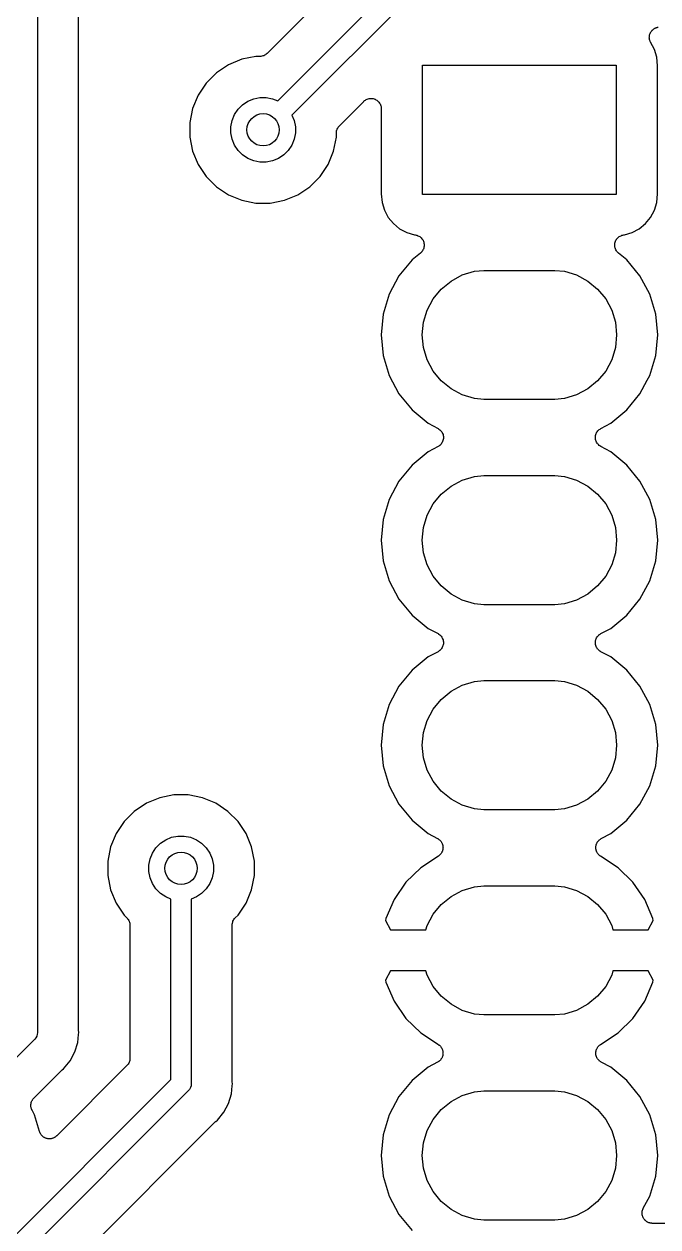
# Model space of a CAD drawing. Extents: x 19 to 115, y -142 to -17.
# Drawn here: x 90.38 to 98.24, y -134.23 to -119.34 of the extents above; entities that cross this region are included whole.
import ezdxf

# ---------------------------------------------------------------- set-up
doc = ezdxf.new("R2010")
doc.units = 0
doc.layers.add('BLACK', color=7, linetype='CONTINUOUS')

msp = doc.modelspace()

# ---------------------------------------------------------------- linework, layer by layer
at = {"layer": 'BLACK', "linetype": 'CONTINUOUS'}
for p, q in [((90.55, -118.371), (90.55, -131.819)), ((91.058, -131.788), (91.058, -118.402)), ((94.776, -118.324), (93.395, -119.705)), ((93.5261, -120.292), (95.1573, -118.661)), ((95.3018, -118.87), (93.7029, -120.469)), ((98.1416, -119.45), (98.1442, -119.444)), ((98.1442, -119.444), (98.1475, -119.439)), ((98.1475, -119.439), (98.1503, -119.434)), ((98.1503, -119.434), (98.1545, -119.429)), ((98.1545, -119.429), (98.1581, -119.424)), ((98.1581, -119.424), (98.1624, -119.419)), ((98.1624, -119.419), (98.1661, -119.415)), ((98.1661, -119.415), (98.1712, -119.411)), ((98.1712, -119.411), (98.1758, -119.406)), ((98.1758, -119.406), (98.1807, -119.403)), ((98.1807, -119.403), (98.1853, -119.399)), ((98.1853, -119.399), (98.1911, -119.396)), ((98.1911, -119.396), (98.1965, -119.393)), ((98.1965, -119.393), (98.202, -119.39)), ((98.202, -119.39), (98.2072, -119.388)), ((98.2072, -119.388), (98.2135, -119.386)), ((98.2135, -119.386), (98.2195, -119.383)), ((98.2195, -119.383), (98.2253, -119.382)), ((98.2253, -119.382), (98.2309, -119.38)), ((98.2309, -119.38), (98.2374, -119.38)), ((98.1286, -119.504), (98.1293, -119.498)), ((98.1292, -119.51), (98.1286, -119.504)), ((98.1291, -119.516), (98.1292, -119.51)), ((98.1303, -119.522), (98.1291, -119.516)), ((98.1293, -119.498), (98.1294, -119.491)), ((98.1294, -119.491), (98.1306, -119.485)), ((98.1309, -119.529), (98.1303, -119.522)), ((98.1306, -119.485), (98.1312, -119.479)), ((98.1325, -119.534), (98.1309, -119.529)), ((98.1312, -119.479), (98.1331, -119.473)), ((98.1336, -119.54), (98.1325, -119.534)), ((98.1331, -119.473), (98.1345, -119.467)), ((98.136, -119.546), (98.1336, -119.54)), ((98.1345, -119.467), (98.1368, -119.461)), ((98.1379, -119.553), (98.136, -119.546)), ((98.1368, -119.461), (98.1385, -119.456)), ((98.1406, -119.558), (98.1379, -119.553)), ((98.1385, -119.456), (98.1416, -119.45)), ((98.1428, -119.563), (98.1406, -119.558)), ((98.1436, -119.565), (98.1428, -119.563)), ((98.1916, -119.655), (98.1436, -119.565)), ((93.2556, -119.742), (93.0801, -119.777)), ((93.3052, -119.742), (93.2556, -119.742)), ((93.3169, -119.741), (93.3052, -119.742)), ((93.3286, -119.74), (93.3169, -119.741)), ((93.3292, -119.74), (93.3286, -119.74)), ((93.3299, -119.74), (93.3292, -119.74)), ((93.3411, -119.736), (93.3299, -119.74)), ((93.3524, -119.733), (93.3411, -119.736)), ((93.353, -119.733), (93.3524, -119.733)), ((93.3536, -119.732), (93.353, -119.733)), ((93.364, -119.727), (93.3536, -119.732)), ((93.3744, -119.722), (93.364, -119.727)), ((93.3749, -119.721), (93.3744, -119.722)), ((93.3755, -119.721), (93.3749, -119.721)), ((93.3846, -119.713), (93.3755, -119.721)), ((93.3937, -119.706), (93.3846, -119.713)), ((93.3947, -119.705), (93.3937, -119.706)), ((93.395, -119.705), (93.3947, -119.705)), ((93.3947, -119.705), (93.3947, -119.705)), ((93.3947, -119.705), (93.3947, -119.705)), ((98.2206, -119.75), (98.1916, -119.655)), ((92.9149, -119.845), (92.7662, -119.945)), ((93.0801, -119.777), (92.9149, -119.845)), ((95.32, -121.45), (95.32, -119.85)), ((95.32, -119.85), (97.72, -119.85)), ((97.72, -119.85), (97.72, -121.45)), ((98.2311, -119.856), (98.2206, -119.75)), ((98.2311, -121.444), (98.2311, -119.856)), ((92.7662, -119.945), (92.6397, -120.071)), ((92.6397, -120.071), (92.5403, -120.22)), ((92.5403, -120.22), (92.4719, -120.385)), ((93.0343, -120.395), (93.09, -120.339)), ((93.09, -120.339), (93.1555, -120.296)), ((93.1555, -120.296), (93.2283, -120.265)), ((93.2283, -120.265), (93.3056, -120.25)), ((93.3056, -120.25), (93.3844, -120.25)), ((93.3844, -120.25), (93.4617, -120.265)), ((93.4617, -120.265), (93.5261, -120.292)), ((94.2902, -120.6), (94.5921, -120.298)), ((94.5921, -120.298), (94.5931, -120.297)), ((94.5931, -120.297), (94.5931, -120.297)), ((94.5931, -120.297), (94.5931, -120.297)), ((94.5931, -120.297), (94.5934, -120.297)), ((94.5934, -120.297), (94.603, -120.289)), ((94.603, -120.289), (94.6124, -120.282)), ((94.6124, -120.282), (94.6126, -120.282)), ((94.6126, -120.282), (94.6128, -120.281)), ((94.6128, -120.281), (94.6237, -120.276)), ((94.6237, -120.276), (94.6344, -120.27)), ((94.6344, -120.27), (94.6346, -120.27)), ((94.6346, -120.27), (94.6348, -120.27)), ((94.6348, -120.27), (94.6466, -120.267)), ((94.6466, -120.267), (94.6581, -120.263)), ((94.6581, -120.263), (94.6583, -120.263)), ((94.6583, -120.263), (94.6586, -120.263)), ((94.6586, -120.263), (94.6708, -120.262)), ((94.6708, -120.262), (94.6828, -120.261)), ((94.6828, -120.261), (94.683, -120.261)), ((94.683, -120.261), (94.6833, -120.261)), ((94.6833, -120.261), (94.6955, -120.262)), ((94.6955, -120.262), (94.7075, -120.263)), ((94.7075, -120.263), (94.7077, -120.264)), ((94.7077, -120.264), (94.7079, -120.264)), ((94.7079, -120.264), (94.7196, -120.267)), ((94.7196, -120.267), (94.7311, -120.271)), ((94.7311, -120.271), (94.7313, -120.271)), ((94.7313, -120.271), (94.7316, -120.271)), ((94.7316, -120.271), (94.7422, -120.277)), ((94.7422, -120.277), (94.7529, -120.283)), ((94.7529, -120.283), (94.7531, -120.283)), ((94.7531, -120.283), (94.7533, -120.283)), ((94.7533, -120.283), (94.7627, -120.291)), ((94.7627, -120.291), (94.772, -120.298)), ((94.772, -120.298), (94.7722, -120.299)), ((94.7722, -120.299), (94.7724, -120.299)), ((94.7724, -120.299), (94.7801, -120.308)), ((94.7801, -120.308), (94.7877, -120.318)), ((94.7877, -120.318), (94.7878, -120.318)), ((94.7878, -120.318), (94.788, -120.318)), ((94.788, -120.318), (94.7937, -120.329)), ((94.7937, -120.329), (94.7993, -120.339)), ((94.7993, -120.339), (94.7994, -120.34)), ((94.7994, -120.34), (94.7995, -120.34)), ((94.7995, -120.34), (94.8031, -120.352)), ((92.4719, -120.385), (92.437, -120.561)), ((92.9604, -120.533), (92.9905, -120.461)), ((92.9905, -120.461), (93.0343, -120.395)), ((93.7029, -120.469), (93.7296, -120.533)), ((94.8031, -120.352), (94.8065, -120.363)), ((94.8065, -120.363), (94.8065, -120.363)), ((94.8065, -120.363), (94.8066, -120.364)), ((94.8066, -120.364), (94.8077, -120.376)), ((94.8077, -120.376), (94.8089, -120.388)), ((94.8089, -120.388), (94.8089, -121.444)), ((92.437, -120.561), (92.437, -120.739)), ((92.945, -120.611), (92.9604, -120.533)), ((92.945, -120.689), (92.945, -120.611)), ((93.7296, -120.533), (93.745, -120.611)), ((93.745, -120.611), (93.745, -120.689)), ((94.2593, -120.652), (94.2628, -120.641)), ((94.2628, -120.641), (94.2631, -120.64)), ((94.2631, -120.64), (94.2633, -120.64)), ((94.2633, -120.64), (94.2689, -120.629)), ((94.2689, -120.629), (94.2745, -120.619)), ((94.2745, -120.619), (94.2749, -120.619)), ((94.2749, -120.619), (94.2752, -120.618)), ((94.2752, -120.618), (94.2827, -120.609)), ((94.2827, -120.609), (94.2902, -120.6)), ((92.437, -120.739), (92.4719, -120.915)), ((92.9604, -120.767), (92.945, -120.689)), ((92.9905, -120.839), (92.9604, -120.767)), ((93.7296, -120.767), (93.6995, -120.839)), ((93.745, -120.689), (93.7296, -120.767)), ((94.2181, -120.915), (94.253, -120.739)), ((94.253, -120.688), (94.2543, -120.676)), ((94.253, -120.689), (94.253, -120.688)), ((94.253, -120.69), (94.253, -120.689)), ((94.253, -120.689), (94.253, -120.689)), ((94.253, -120.689), (94.253, -120.689)), ((94.253, -120.739), (94.253, -120.69)), ((94.2543, -120.676), (94.2555, -120.665)), ((94.2555, -120.665), (94.2557, -120.664)), ((94.2557, -120.664), (94.2558, -120.663)), ((94.2558, -120.663), (94.2593, -120.652)), ((92.4719, -120.915), (92.5403, -121.08)), ((93.0343, -120.905), (92.9905, -120.839)), ((93.09, -120.961), (93.0343, -120.905)), ((93.6557, -120.905), (93.6, -120.961)), ((93.6995, -120.839), (93.6557, -120.905)), ((94.1497, -121.08), (94.2181, -120.915)), ((92.5403, -121.08), (92.6397, -121.229)), ((93.1555, -121.004), (93.09, -120.961)), ((93.2283, -121.035), (93.1555, -121.004)), ((93.3056, -121.05), (93.2283, -121.035)), ((93.3844, -121.05), (93.3056, -121.05)), ((93.4617, -121.035), (93.3844, -121.05)), ((93.5345, -121.004), (93.4617, -121.035)), ((93.6, -120.961), (93.5345, -121.004)), ((94.0503, -121.229), (94.1497, -121.08)), ((92.6397, -121.229), (92.7662, -121.355)), ((93.9238, -121.355), (94.0503, -121.229)), ((92.7662, -121.355), (92.9149, -121.455)), ((93.7751, -121.455), (93.9238, -121.355)), ((92.9149, -121.455), (93.0801, -121.523)), ((93.0801, -121.523), (93.2556, -121.558)), ((93.4344, -121.558), (93.6099, -121.523)), ((93.6099, -121.523), (93.7751, -121.455)), ((94.8089, -121.444), (94.8194, -121.55)), ((97.72, -121.45), (95.32, -121.45)), ((98.2206, -121.55), (98.2311, -121.444)), ((93.2556, -121.558), (93.4344, -121.558)), ((94.8194, -121.55), (94.8484, -121.645)), ((94.8484, -121.645), (94.8956, -121.734)), ((98.1444, -121.734), (98.1916, -121.645)), ((98.1916, -121.645), (98.2206, -121.55)), ((94.8956, -121.734), (94.9591, -121.811)), ((94.9591, -121.811), (95.0364, -121.874)), ((98.0036, -121.874), (98.0809, -121.811)), ((98.0809, -121.811), (98.1444, -121.734)), ((95.0364, -121.874), (95.1247, -121.922)), ((95.1247, -121.922), (95.2204, -121.951)), ((95.2204, -121.951), (95.2259, -121.951)), ((95.2259, -121.951), (95.2272, -121.951)), ((95.2272, -121.951), (95.2273, -121.951)), ((95.2273, -121.951), (95.2273, -121.951)), ((95.2273, -121.951), (95.2277, -121.951)), ((95.2277, -121.951), (95.2397, -121.954)), ((95.2397, -121.954), (95.2515, -121.956)), ((95.2515, -121.956), (95.2517, -121.956)), ((95.2517, -121.956), (95.2519, -121.957)), ((95.2519, -121.957), (95.2632, -121.961)), ((95.2632, -121.961), (95.2743, -121.966)), ((95.2743, -121.966), (95.2745, -121.966)), ((95.2745, -121.966), (95.2747, -121.966)), ((95.2747, -121.966), (95.2849, -121.973)), ((95.2849, -121.973), (95.2948, -121.98)), ((95.2948, -121.98), (95.295, -121.98)), ((95.295, -121.98), (95.2952, -121.98)), ((95.2952, -121.98), (95.3038, -121.989)), ((97.7376, -121.988), (97.7462, -121.979)), ((97.7462, -121.979), (97.7464, -121.979)), ((97.7464, -121.979), (97.7466, -121.979)), ((97.7466, -121.979), (97.7567, -121.972)), ((97.7567, -121.972), (97.7668, -121.965)), ((97.7668, -121.965), (97.7671, -121.965)), ((97.7671, -121.965), (97.7672, -121.965)), ((97.7672, -121.965), (97.7786, -121.961)), ((97.7786, -121.961), (97.7898, -121.956)), ((97.7898, -121.956), (97.79, -121.956)), ((97.79, -121.956), (97.7902, -121.956)), ((97.7902, -121.956), (97.8021, -121.954)), ((97.8021, -121.954), (97.8141, -121.951)), ((97.8141, -121.951), (97.8196, -121.951)), ((97.8196, -121.951), (97.9153, -121.922)), ((97.9153, -121.922), (98.0036, -121.874)), ((95.3038, -121.989), (95.3122, -121.998)), ((95.3122, -121.998), (95.3123, -121.998)), ((95.3123, -121.998), (95.3125, -121.998)), ((95.3125, -121.998), (95.3193, -122.008)), ((95.3193, -122.008), (95.3258, -122.018)), ((95.33, -122.127), (95.3254, -122.138)), ((95.3258, -122.018), (95.3259, -122.019)), ((95.3259, -122.019), (95.3261, -122.019)), ((95.3261, -122.019), (95.3307, -122.03)), ((95.3348, -122.115), (95.33, -122.127)), ((95.3307, -122.03), (95.3352, -122.041)), ((95.3349, -122.115), (95.3348, -122.115)), ((95.3348, -122.115), (95.3348, -122.115)), ((95.3373, -122.103), (95.3349, -122.115)), ((95.3352, -122.041), (95.3352, -122.042)), ((95.3352, -122.042), (95.3353, -122.042)), ((95.3353, -122.042), (95.3376, -122.054)), ((95.3398, -122.091), (95.3373, -122.103)), ((95.3376, -122.054), (95.3399, -122.066)), ((95.3399, -122.078), (95.3398, -122.09)), ((95.3398, -122.09), (95.3398, -122.091)), ((95.3398, -122.091), (95.3398, -122.091)), ((95.3399, -122.066), (95.3399, -122.066)), ((95.3399, -122.066), (95.34, -122.066)), ((95.34, -122.066), (95.3399, -122.078)), ((97.7, -122.089), (97.7001, -122.077)), ((97.7023, -122.101), (97.7, -122.089)), ((97.7, -122.089), (97.7, -122.089)), ((97.7, -122.089), (97.7, -122.089)), ((97.7001, -122.077), (97.7002, -122.064)), ((97.7002, -122.064), (97.7003, -122.064)), ((97.7003, -122.064), (97.7027, -122.052)), ((97.7003, -122.064), (97.7003, -122.064)), ((97.7046, -122.113), (97.7023, -122.101)), ((97.7027, -122.052), (97.7052, -122.04)), ((97.7047, -122.113), (97.7046, -122.113)), ((97.7092, -122.125), (97.7047, -122.113)), ((97.7047, -122.113), (97.7047, -122.113)), ((97.7052, -122.04), (97.7053, -122.04)), ((97.7053, -122.04), (97.7101, -122.028)), ((97.7053, -122.04), (97.7053, -122.04)), ((97.7138, -122.136), (97.7092, -122.125)), ((97.7101, -122.028), (97.7148, -122.017)), ((97.7148, -122.017), (97.7149, -122.017)), ((97.7149, -122.017), (97.715, -122.017)), ((97.715, -122.017), (97.7218, -122.007)), ((97.7218, -122.007), (97.7286, -121.997)), ((97.7286, -121.997), (97.7288, -121.997)), ((97.7288, -121.997), (97.7289, -121.996)), ((97.7289, -121.996), (97.7376, -121.988)), ((95.1906, -122.261), (95.0272, -122.46)), ((95.294, -122.176), (95.1906, -122.261)), ((95.3026, -122.167), (95.294, -122.176)), ((95.3113, -122.159), (95.3026, -122.167)), ((95.3114, -122.158), (95.3113, -122.159)), ((95.3116, -122.158), (95.3114, -122.158)), ((95.3182, -122.148), (95.3116, -122.158)), ((95.3252, -122.138), (95.3182, -122.148)), ((95.3253, -122.138), (95.3252, -122.138)), ((95.3254, -122.138), (95.3253, -122.138)), ((97.7139, -122.136), (97.7138, -122.136)), ((97.714, -122.136), (97.7139, -122.136)), ((97.7206, -122.147), (97.714, -122.136)), ((97.7273, -122.157), (97.7206, -122.147)), ((97.7275, -122.157), (97.7273, -122.157)), ((97.7276, -122.157), (97.7275, -122.157)), ((97.736, -122.166), (97.7276, -122.157)), ((97.7446, -122.175), (97.736, -122.166)), ((97.7449, -122.175), (97.7446, -122.175)), ((97.7459, -122.176), (97.7449, -122.175)), ((97.7449, -122.175), (97.7449, -122.175)), ((97.7449, -122.175), (97.7449, -122.175)), ((97.8494, -122.261), (97.7459, -122.176)), ((98.0128, -122.46), (97.8494, -122.261)), ((95.8124, -122.447), (95.9632, -122.402)), ((95.9632, -122.402), (96.0807, -122.39)), ((96.0807, -122.39), (96.9593, -122.39)), ((96.9593, -122.39), (97.0768, -122.402)), ((97.0768, -122.402), (97.2276, -122.447)), ((95.0272, -122.46), (94.9057, -122.687)), ((95.5516, -122.622), (95.6734, -122.522)), ((95.6734, -122.522), (95.8124, -122.447)), ((97.2276, -122.447), (97.3666, -122.522)), ((97.3666, -122.522), (97.4884, -122.622)), ((98.1343, -122.687), (98.0128, -122.46)), ((94.9057, -122.687), (94.8309, -122.934)), ((95.4516, -122.743), (95.5516, -122.622)), ((97.4884, -122.622), (97.5884, -122.743)), ((98.2091, -122.934), (98.1343, -122.687)), ((95.3773, -122.882), (95.4516, -122.743)), ((97.5884, -122.743), (97.6627, -122.882)), ((94.8309, -122.934), (94.8057, -123.19)), ((95.3316, -123.033), (95.3773, -122.882)), ((97.6627, -122.882), (97.7084, -123.033)), ((98.2343, -123.19), (98.2091, -122.934)), ((95.3161, -123.19), (95.3316, -123.033)), ((97.7084, -123.033), (97.7239, -123.19)), ((94.8057, -123.19), (94.8309, -123.446)), ((95.3316, -123.347), (95.3161, -123.19)), ((97.7239, -123.19), (97.7084, -123.347)), ((98.2091, -123.446), (98.2343, -123.19)), ((94.8309, -123.446), (94.9057, -123.693)), ((95.3773, -123.498), (95.3316, -123.347)), ((97.7084, -123.347), (97.6627, -123.498)), ((98.1343, -123.693), (98.2091, -123.446)), ((95.4516, -123.637), (95.3773, -123.498)), ((97.6627, -123.498), (97.5884, -123.637)), ((94.9057, -123.693), (95.0272, -123.92)), ((95.5516, -123.758), (95.4516, -123.637)), ((95.6734, -123.858), (95.5516, -123.758)), ((97.4884, -123.758), (97.3666, -123.858)), ((97.5884, -123.637), (97.4884, -123.758)), ((98.0128, -123.92), (98.1034, -123.751)), ((98.1034, -123.751), (98.1343, -123.693)), ((98.1034, -123.751), (98.1034, -123.751)), ((95.8124, -123.933), (95.6734, -123.858)), ((97.3666, -123.858), (97.2276, -123.933)), ((95.0272, -123.92), (95.1906, -124.119)), ((95.9632, -123.978), (95.8124, -123.933)), ((96.0807, -123.99), (95.9632, -123.978)), ((96.9593, -123.99), (96.0807, -123.99)), ((97.0768, -123.978), (96.9593, -123.99)), ((97.2276, -123.933), (97.0768, -123.978)), ((97.8494, -124.119), (98.0128, -123.92)), ((95.1906, -124.119), (95.3898, -124.283)), ((97.6502, -124.283), (97.8494, -124.119)), ((95.3898, -124.283), (95.5117, -124.348)), ((95.5117, -124.348), (95.5128, -124.349)), ((95.5128, -124.349), (95.5128, -124.349)), ((95.5128, -124.349), (95.5128, -124.349)), ((95.5128, -124.349), (95.5133, -124.349)), ((95.5133, -124.349), (95.5233, -124.356)), ((95.5233, -124.356), (95.5333, -124.363)), ((95.5333, -124.363), (95.5335, -124.363)), ((95.5335, -124.363), (95.5337, -124.363)), ((95.5337, -124.363), (95.5422, -124.372)), ((97.4992, -124.37), (97.5077, -124.362)), ((97.5077, -124.362), (97.5079, -124.362)), ((97.5079, -124.362), (97.5081, -124.361)), ((97.5081, -124.361), (97.5183, -124.355)), ((97.5183, -124.355), (97.5283, -124.348)), ((97.5283, -124.348), (97.6502, -124.283)), ((95.5422, -124.372), (95.5507, -124.38)), ((95.5507, -124.38), (95.5508, -124.38)), ((95.5508, -124.38), (95.551, -124.381)), ((95.551, -124.381), (95.5576, -124.391)), ((95.5576, -124.391), (95.5643, -124.401)), ((95.5684, -124.509), (95.5637, -124.52)), ((95.5643, -124.401), (95.5644, -124.401)), ((95.5644, -124.401), (95.5645, -124.401)), ((95.5645, -124.401), (95.569, -124.412)), ((95.5731, -124.498), (95.5684, -124.509)), ((95.569, -124.412), (95.5736, -124.424)), ((95.5732, -124.498), (95.5731, -124.498)), ((95.5733, -124.497), (95.5732, -124.498)), ((95.5757, -124.485), (95.5733, -124.497)), ((95.5736, -124.424), (95.5737, -124.424)), ((95.5737, -124.424), (95.5738, -124.424)), ((95.5738, -124.424), (95.576, -124.436)), ((95.5781, -124.474), (95.5757, -124.485)), ((95.576, -124.436), (95.5783, -124.448)), ((95.5782, -124.473), (95.5781, -124.473)), ((95.5781, -124.473), (95.5781, -124.474)), ((95.5784, -124.449), (95.5782, -124.461)), ((95.5782, -124.461), (95.5782, -124.473)), ((95.5783, -124.448), (95.5783, -124.448)), ((95.5783, -124.448), (95.5784, -124.449)), ((97.4616, -124.471), (97.4618, -124.459)), ((97.4617, -124.472), (97.4616, -124.471)), ((97.464, -124.484), (97.4617, -124.472)), ((97.4617, -124.472), (97.4617, -124.472)), ((97.4618, -124.459), (97.4618, -124.447)), ((97.4618, -124.447), (97.4619, -124.447)), ((97.4619, -124.446), (97.4643, -124.435)), ((97.4619, -124.447), (97.4619, -124.446)), ((97.4662, -124.496), (97.464, -124.484)), ((97.4643, -124.435), (97.4667, -124.423)), ((97.4663, -124.496), (97.4662, -124.496)), ((97.4664, -124.496), (97.4663, -124.496)), ((97.4709, -124.507), (97.4664, -124.496)), ((97.4667, -124.423), (97.4668, -124.422)), ((97.4668, -124.422), (97.4669, -124.422)), ((97.4669, -124.422), (97.4716, -124.411)), ((97.4755, -124.519), (97.4709, -124.507)), ((97.4716, -124.411), (97.4763, -124.4)), ((97.4763, -124.4), (97.4765, -124.4)), ((97.4765, -124.4), (97.4766, -124.399)), ((97.4766, -124.399), (97.4834, -124.389)), ((97.4834, -124.389), (97.4901, -124.379)), ((97.4901, -124.379), (97.4903, -124.379)), ((97.4903, -124.379), (97.4905, -124.379)), ((97.4905, -124.379), (97.4992, -124.37)), ((95.3898, -124.637), (95.1906, -124.801)), ((95.5117, -124.572), (95.3898, -124.637)), ((95.5217, -124.565), (95.5117, -124.572)), ((95.5319, -124.559), (95.5217, -124.565)), ((95.5321, -124.558), (95.5319, -124.559)), ((95.5323, -124.558), (95.5321, -124.558)), ((95.5408, -124.55), (95.5323, -124.558)), ((95.5495, -124.541), (95.5408, -124.55)), ((95.5497, -124.541), (95.5495, -124.541)), ((95.5499, -124.541), (95.5497, -124.541)), ((95.5566, -124.531), (95.5499, -124.541)), ((95.5634, -124.521), (95.5566, -124.531)), ((95.5636, -124.52), (95.5634, -124.521)), ((95.5637, -124.52), (95.5636, -124.52)), ((97.4756, -124.519), (97.4755, -124.519)), ((97.4757, -124.519), (97.4756, -124.519)), ((97.4824, -124.529), (97.4757, -124.519)), ((97.489, -124.539), (97.4824, -124.529)), ((97.4892, -124.54), (97.489, -124.539)), ((97.4893, -124.54), (97.4892, -124.54)), ((97.4978, -124.548), (97.4893, -124.54)), ((97.5063, -124.557), (97.4978, -124.548)), ((97.5065, -124.557), (97.5063, -124.557)), ((97.5067, -124.557), (97.5065, -124.557)), ((97.5167, -124.564), (97.5067, -124.557)), ((97.5267, -124.571), (97.5167, -124.564)), ((97.5272, -124.571), (97.5267, -124.571)), ((97.5283, -124.572), (97.5272, -124.571)), ((97.5272, -124.571), (97.5272, -124.571)), ((97.5272, -124.571), (97.5272, -124.571)), ((97.6502, -124.637), (97.5283, -124.572)), ((97.8494, -124.801), (97.6502, -124.637)), ((95.1906, -124.801), (95.0272, -125)), ((98.0128, -125), (97.8494, -124.801)), ((95.8124, -124.987), (95.9632, -124.942)), ((95.9632, -124.942), (96.0807, -124.93)), ((96.0807, -124.93), (96.9593, -124.93)), ((96.9593, -124.93), (97.0768, -124.942)), ((97.0768, -124.942), (97.2276, -124.987)), ((95.0272, -125), (94.9057, -125.227)), ((95.5516, -125.162), (95.6734, -125.062)), ((95.6734, -125.062), (95.8124, -124.987)), ((97.2276, -124.987), (97.3666, -125.062)), ((97.3666, -125.062), (97.4884, -125.162)), ((98.1343, -125.227), (98.0128, -125)), ((94.9057, -125.227), (94.8309, -125.474)), ((95.4516, -125.283), (95.5516, -125.162)), ((97.4884, -125.162), (97.5884, -125.283)), ((98.2091, -125.474), (98.1343, -125.227)), ((95.3773, -125.422), (95.4516, -125.283)), ((97.5884, -125.283), (97.6627, -125.422)), ((94.8309, -125.474), (94.8057, -125.73)), ((95.3316, -125.573), (95.3773, -125.422)), ((97.6627, -125.422), (97.7084, -125.573)), ((98.2343, -125.73), (98.2091, -125.474)), ((95.3161, -125.73), (95.3316, -125.573)), ((97.7084, -125.573), (97.7239, -125.73)), ((94.8057, -125.73), (94.8309, -125.986)), ((95.3316, -125.887), (95.3161, -125.73)), ((97.7239, -125.73), (97.7084, -125.887)), ((98.2091, -125.986), (98.2343, -125.73)), ((94.8309, -125.986), (94.9057, -126.233)), ((95.3773, -126.038), (95.3316, -125.887)), ((97.7084, -125.887), (97.6627, -126.038)), ((98.1343, -126.233), (98.2091, -125.986)), ((95.4516, -126.177), (95.3773, -126.038)), ((97.6627, -126.038), (97.5884, -126.177)), ((94.9057, -126.233), (95.0272, -126.46)), ((95.5516, -126.298), (95.4516, -126.177)), ((95.6734, -126.398), (95.5516, -126.298)), ((97.4884, -126.298), (97.3666, -126.398)), ((97.5884, -126.177), (97.4884, -126.298)), ((98.0128, -126.46), (98.1343, -126.233)), ((95.8124, -126.473), (95.6734, -126.398)), ((97.3666, -126.398), (97.2276, -126.473)), ((95.0272, -126.46), (95.1906, -126.659)), ((95.9632, -126.518), (95.8124, -126.473)), ((96.0807, -126.53), (95.9632, -126.518)), ((96.9593, -126.53), (96.0807, -126.53)), ((97.0768, -126.518), (96.9593, -126.53)), ((97.2276, -126.473), (97.0768, -126.518)), ((97.8494, -126.659), (98.0128, -126.46)), ((95.1906, -126.659), (95.3898, -126.823)), ((97.6502, -126.823), (97.8494, -126.659)), ((95.3898, -126.823), (95.5117, -126.888)), ((95.5117, -126.888), (95.5128, -126.889)), ((95.5128, -126.889), (95.5128, -126.889)), ((95.5128, -126.889), (95.5128, -126.889)), ((95.5128, -126.889), (95.5133, -126.889)), ((95.5133, -126.889), (95.5233, -126.896)), ((95.5233, -126.896), (95.5333, -126.903)), ((97.5081, -126.901), (97.5183, -126.895)), ((97.5183, -126.895), (97.5283, -126.888)), ((97.5283, -126.888), (97.6502, -126.823)), ((95.5333, -126.903), (95.5335, -126.903)), ((95.5335, -126.903), (95.5337, -126.903)), ((95.5337, -126.903), (95.5422, -126.912)), ((95.5422, -126.912), (95.5507, -126.92)), ((95.5507, -126.92), (95.5508, -126.92)), ((95.5508, -126.92), (95.551, -126.921)), ((95.551, -126.921), (95.5576, -126.931)), ((95.5576, -126.931), (95.5643, -126.941)), ((95.5643, -126.941), (95.5644, -126.941)), ((95.5644, -126.941), (95.5645, -126.941)), ((95.5645, -126.941), (95.5689, -126.952)), ((95.5731, -127.038), (95.5684, -127.049)), ((95.5689, -126.952), (95.5736, -126.964)), ((95.5732, -127.038), (95.5731, -127.038)), ((95.5733, -127.037), (95.5732, -127.038)), ((95.5757, -127.025), (95.5733, -127.037)), ((95.5736, -126.964), (95.5737, -126.964)), ((95.5737, -126.964), (95.5738, -126.964)), ((95.5738, -126.964), (95.576, -126.976)), ((95.5781, -127.014), (95.5757, -127.025)), ((95.576, -126.976), (95.5783, -126.988)), ((95.5782, -127.013), (95.5781, -127.013)), ((95.5781, -127.013), (95.5781, -127.014)), ((95.5784, -126.989), (95.5782, -127.001)), ((95.5782, -127.001), (95.5782, -127.013)), ((95.5783, -126.988), (95.5783, -126.988)), ((95.5783, -126.988), (95.5784, -126.989)), ((97.4616, -127.011), (97.4618, -126.999)), ((97.4617, -127.012), (97.4616, -127.011)), ((97.464, -127.024), (97.4617, -127.012)), ((97.4617, -127.012), (97.4617, -127.012)), ((97.4618, -126.999), (97.4618, -126.987)), ((97.4618, -126.987), (97.4619, -126.987)), ((97.4619, -126.986), (97.4643, -126.975)), ((97.4619, -126.987), (97.4619, -126.986)), ((97.4662, -127.036), (97.464, -127.024)), ((97.4643, -126.975), (97.4667, -126.963)), ((97.4663, -127.036), (97.4662, -127.036)), ((97.4664, -127.036), (97.4663, -127.036)), ((97.471, -127.047), (97.4664, -127.036)), ((97.4667, -126.963), (97.4668, -126.962)), ((97.4668, -126.962), (97.4669, -126.962)), ((97.4669, -126.962), (97.4716, -126.951)), ((97.4716, -126.951), (97.4763, -126.94)), ((97.4763, -126.94), (97.4765, -126.94)), ((97.4765, -126.94), (97.4766, -126.939)), ((97.4766, -126.939), (97.4834, -126.929)), ((97.4834, -126.929), (97.4901, -126.919)), ((97.4901, -126.919), (97.4903, -126.919)), ((97.4903, -126.919), (97.4905, -126.919)), ((97.4905, -126.919), (97.4992, -126.91)), ((97.4992, -126.91), (97.5077, -126.902)), ((97.5077, -126.902), (97.5079, -126.902)), ((97.5079, -126.902), (97.5081, -126.901)), ((95.3898, -127.177), (95.1906, -127.341)), ((95.5117, -127.112), (95.3898, -127.177)), ((95.5217, -127.105), (95.5117, -127.112)), ((95.5319, -127.099), (95.5217, -127.105)), ((95.5321, -127.098), (95.5319, -127.099)), ((95.5323, -127.098), (95.5321, -127.098)), ((95.5408, -127.09), (95.5323, -127.098)), ((95.5495, -127.081), (95.5408, -127.09)), ((95.5497, -127.081), (95.5495, -127.081)), ((95.5499, -127.081), (95.5497, -127.081)), ((95.5567, -127.071), (95.5499, -127.081)), ((95.5634, -127.061), (95.5567, -127.071)), ((95.5636, -127.06), (95.5634, -127.061)), ((95.5637, -127.06), (95.5636, -127.06)), ((95.5684, -127.049), (95.5637, -127.06)), ((97.4755, -127.059), (97.471, -127.047)), ((97.4756, -127.059), (97.4755, -127.059)), ((97.4757, -127.059), (97.4756, -127.059)), ((97.4824, -127.069), (97.4757, -127.059)), ((97.489, -127.079), (97.4824, -127.069)), ((97.4892, -127.08), (97.489, -127.079)), ((97.4893, -127.08), (97.4892, -127.08)), ((97.4978, -127.088), (97.4893, -127.08)), ((97.5063, -127.097), (97.4978, -127.088)), ((97.5065, -127.097), (97.5063, -127.097)), ((97.5067, -127.097), (97.5065, -127.097)), ((97.5166, -127.104), (97.5067, -127.097)), ((97.5267, -127.111), (97.5166, -127.104)), ((97.5272, -127.111), (97.5267, -127.111)), ((97.5283, -127.112), (97.5272, -127.111)), ((97.5272, -127.111), (97.5272, -127.111)), ((97.5272, -127.111), (97.5272, -127.111)), ((97.6502, -127.177), (97.5283, -127.112)), ((97.8494, -127.341), (97.6502, -127.177)), ((95.1906, -127.341), (95.0272, -127.54)), ((98.0128, -127.54), (97.8494, -127.341)), ((95.8124, -127.527), (95.9632, -127.482)), ((95.9632, -127.482), (96.0807, -127.47)), ((96.0807, -127.47), (96.9593, -127.47)), ((96.9593, -127.47), (97.0768, -127.482)), ((97.0768, -127.482), (97.2276, -127.527)), ((95.0272, -127.54), (94.9057, -127.767)), ((95.5516, -127.702), (95.6734, -127.602)), ((95.6734, -127.602), (95.8124, -127.527)), ((97.2276, -127.527), (97.3666, -127.602)), ((97.3666, -127.602), (97.4884, -127.702)), ((98.1343, -127.767), (98.0128, -127.54)), ((94.9057, -127.767), (94.8309, -128.014)), ((95.4516, -127.823), (95.5516, -127.702)), ((97.4884, -127.702), (97.5884, -127.823)), ((98.2091, -128.014), (98.1343, -127.767)), ((95.3773, -127.962), (95.4516, -127.823)), ((97.5884, -127.823), (97.6627, -127.962)), ((94.8309, -128.014), (94.8057, -128.27)), ((95.3316, -128.113), (95.3773, -127.962)), ((97.6627, -127.962), (97.7084, -128.113)), ((98.2343, -128.27), (98.2091, -128.014)), ((95.3161, -128.27), (95.3316, -128.113)), ((97.7084, -128.113), (97.7239, -128.27)), ((94.8057, -128.27), (94.8309, -128.526)), ((95.3316, -128.427), (95.3161, -128.27)), ((97.7239, -128.27), (97.7084, -128.427)), ((98.2091, -128.526), (98.2343, -128.27)), ((94.8309, -128.526), (94.9057, -128.773)), ((95.3773, -128.578), (95.3316, -128.427)), ((97.7084, -128.427), (97.6627, -128.578)), ((98.1343, -128.773), (98.2091, -128.526)), ((95.4516, -128.717), (95.3773, -128.578)), ((97.6627, -128.578), (97.5884, -128.717)), ((94.9057, -128.773), (95.0272, -129)), ((95.5516, -128.838), (95.4516, -128.717)), ((97.5884, -128.717), (97.4884, -128.838)), ((98.0128, -129), (98.1343, -128.773)), ((92.0641, -128.921), (91.8989, -128.989)), ((92.2396, -128.886), (92.0641, -128.921)), ((92.4184, -128.886), (92.2396, -128.886)), ((92.5939, -128.921), (92.4184, -128.886)), ((92.7591, -128.989), (92.5939, -128.921)), ((95.6734, -128.938), (95.5516, -128.838)), ((95.8124, -129.013), (95.6734, -128.938)), ((97.3666, -128.938), (97.2276, -129.013)), ((97.4884, -128.838), (97.3666, -128.938)), ((91.7502, -129.089), (91.6237, -129.215)), ((91.8989, -128.989), (91.7502, -129.089)), ((92.9078, -129.089), (92.7591, -128.989)), ((93.0343, -129.215), (92.9078, -129.089)), ((95.0272, -129), (95.1906, -129.199)), ((95.9632, -129.058), (95.8124, -129.013)), ((96.0807, -129.07), (95.9632, -129.058)), ((96.9593, -129.07), (96.0807, -129.07)), ((97.0768, -129.058), (96.9593, -129.07)), ((97.2276, -129.013), (97.0768, -129.058)), ((97.8494, -129.199), (98.0128, -129)), ((91.6237, -129.215), (91.5243, -129.364)), ((93.1337, -129.364), (93.0343, -129.215)), ((95.1906, -129.199), (95.3898, -129.363)), ((97.7262, -129.3), (97.8494, -129.199)), ((91.5243, -129.364), (91.4559, -129.529)), ((92.1395, -129.44), (92.2123, -129.409)), ((92.2123, -129.409), (92.2896, -129.394)), ((92.2896, -129.394), (92.3684, -129.394)), ((92.3684, -129.394), (92.4457, -129.409)), ((92.4457, -129.409), (92.5185, -129.44)), ((93.2021, -129.529), (93.1337, -129.364)), ((95.3898, -129.363), (95.5066, -129.425)), ((95.5066, -129.425), (95.5082, -129.426)), ((95.5082, -129.426), (95.5136, -129.43)), ((97.528, -129.429), (97.5334, -129.425)), ((97.5334, -129.425), (97.6502, -129.363)), ((97.6502, -129.363), (97.7261, -129.3)), ((97.7261, -129.3), (97.7262, -129.3)), ((91.4559, -129.529), (91.421, -129.705)), ((91.9745, -129.605), (92.0183, -129.539)), ((92.0183, -129.539), (92.074, -129.483)), ((92.074, -129.483), (92.1395, -129.44)), ((92.5185, -129.44), (92.584, -129.483)), ((92.584, -129.483), (92.6397, -129.539)), ((92.6397, -129.539), (92.6835, -129.605)), ((93.237, -129.705), (93.2021, -129.529)), ((95.5136, -129.43), (95.5193, -129.433)), ((95.5193, -129.433), (95.5237, -129.437)), ((95.5237, -129.437), (95.5286, -129.44)), ((95.5286, -129.44), (95.5332, -129.445)), ((95.5332, -129.445), (95.5381, -129.449)), ((95.5381, -129.449), (95.5418, -129.454)), ((95.5418, -129.454), (95.5459, -129.458)), ((95.5459, -129.458), (95.5495, -129.463)), ((95.5495, -129.463), (95.5535, -129.469)), ((95.5535, -129.469), (95.5562, -129.474)), ((95.5562, -129.474), (95.5594, -129.479)), ((95.5594, -129.479), (95.5618, -129.485)), ((95.5618, -129.485), (95.5648, -129.491)), ((95.5648, -129.491), (95.5665, -129.496)), ((95.568, -129.575), (95.5654, -129.581)), ((95.5665, -129.496), (95.5687, -129.502)), ((95.5692, -129.569), (95.568, -129.575)), ((95.5687, -129.502), (95.5699, -129.508)), ((95.571, -129.564), (95.5692, -129.569)), ((95.5699, -129.508), (95.5717, -129.514)), ((95.5717, -129.557), (95.571, -129.564)), ((95.5717, -129.514), (95.5722, -129.52)), ((95.573, -129.551), (95.5717, -129.557)), ((95.5722, -129.52), (95.5732, -129.526)), ((95.5731, -129.545), (95.573, -129.551)), ((95.5737, -129.539), (95.5731, -129.545)), ((95.5732, -129.526), (95.5732, -129.533)), ((95.5732, -129.533), (95.5737, -129.539)), ((97.4663, -129.537), (97.4669, -129.531)), ((97.4668, -129.543), (97.4663, -129.537)), ((97.4668, -129.549), (97.4668, -129.543)), ((97.468, -129.555), (97.4668, -129.549)), ((97.4669, -129.524), (97.4681, -129.518)), ((97.4669, -129.531), (97.4669, -129.524)), ((97.4687, -129.562), (97.468, -129.555)), ((97.4681, -129.518), (97.4687, -129.513)), ((97.4687, -129.513), (97.4706, -129.506)), ((97.4704, -129.568), (97.4687, -129.562)), ((97.4715, -129.573), (97.4704, -129.568)), ((97.4706, -129.506), (97.4719, -129.5)), ((97.474, -129.579), (97.4715, -129.573)), ((97.4719, -129.5), (97.4741, -129.495)), ((97.4741, -129.495), (97.4758, -129.489)), ((97.4758, -129.489), (97.4789, -129.483)), ((97.4789, -129.483), (97.4814, -129.477)), ((97.4814, -129.477), (97.4847, -129.472)), ((97.4847, -129.472), (97.4875, -129.467)), ((97.4875, -129.467), (97.4916, -129.462)), ((97.4916, -129.462), (97.4952, -129.457)), ((97.4952, -129.457), (97.4994, -129.452)), ((97.4994, -129.452), (97.5031, -129.448)), ((97.5031, -129.448), (97.5082, -129.444)), ((97.5082, -129.444), (97.5128, -129.439)), ((97.5128, -129.439), (97.5177, -129.436)), ((97.5177, -129.436), (97.5222, -129.432)), ((97.5222, -129.432), (97.528, -129.429)), ((91.421, -129.705), (91.421, -129.883)), ((91.929, -129.755), (91.9444, -129.677)), ((91.9444, -129.677), (91.9745, -129.605)), ((92.6835, -129.605), (92.7136, -129.677)), ((92.7136, -129.677), (92.729, -129.755)), ((93.237, -129.883), (93.237, -129.705)), ((95.5162, -129.644), (95.2971, -129.787)), ((95.5213, -129.639), (95.5162, -129.644)), ((95.5268, -129.636), (95.5213, -129.639)), ((95.531, -129.632), (95.5268, -129.636)), ((95.5356, -129.628), (95.531, -129.632)), ((95.5398, -129.623), (95.5356, -129.628)), ((95.5444, -129.618), (95.5398, -129.623)), ((95.5477, -129.614), (95.5444, -129.618)), ((95.5515, -129.609), (95.5477, -129.614)), ((95.5547, -129.603), (95.5515, -129.609)), ((95.5583, -129.598), (95.5547, -129.603)), ((95.5606, -129.592), (95.5583, -129.598)), ((95.5635, -129.587), (95.5606, -129.592)), ((95.5654, -129.581), (95.5635, -129.587)), ((97.4759, -129.586), (97.474, -129.579)), ((97.4786, -129.591), (97.4759, -129.586)), ((97.4808, -129.596), (97.4786, -129.591)), ((97.4844, -129.602), (97.4808, -129.596)), ((97.4875, -129.608), (97.4844, -129.602)), ((97.4912, -129.612), (97.4875, -129.608)), ((97.4945, -129.617), (97.4912, -129.612)), ((97.499, -129.622), (97.4945, -129.617)), ((97.5032, -129.627), (97.499, -129.622)), ((97.5077, -129.631), (97.5032, -129.627)), ((97.5118, -129.635), (97.5077, -129.631)), ((97.5172, -129.638), (97.5118, -129.635)), ((97.5223, -129.643), (97.5172, -129.638)), ((97.5238, -129.644), (97.5223, -129.643)), ((97.7429, -129.787), (97.5238, -129.644)), ((91.929, -129.833), (91.929, -129.755)), ((91.9444, -129.911), (91.929, -129.833)), ((92.729, -129.833), (92.7136, -129.911)), ((92.729, -129.755), (92.729, -129.833)), ((95.2971, -129.787), (95.1133, -129.967)), ((97.9267, -129.967), (97.7429, -129.787)), ((91.421, -129.883), (91.4559, -130.059)), ((91.9745, -129.983), (91.9444, -129.911)), ((92.0183, -130.049), (91.9745, -129.983)), ((92.6835, -129.983), (92.6397, -130.049)), ((92.7136, -129.911), (92.6835, -129.983)), ((93.2021, -130.059), (93.237, -129.883)), ((95.1133, -129.967), (94.9682, -130.18)), ((95.8124, -130.067), (95.9632, -130.022)), ((95.9632, -130.022), (96.0807, -130.01)), ((96.0807, -130.01), (96.9593, -130.01)), ((96.9593, -130.01), (97.0768, -130.022)), ((97.0768, -130.022), (97.2276, -130.067)), ((98.0718, -130.18), (97.9267, -129.967)), ((91.4559, -130.059), (91.5243, -130.224)), ((92.074, -130.105), (92.0183, -130.049)), ((92.1395, -130.148), (92.074, -130.105)), ((92.204, -130.175), (92.1395, -130.148)), ((92.5185, -130.148), (92.454, -130.175)), ((92.584, -130.105), (92.5185, -130.148)), ((92.6397, -130.049), (92.584, -130.105)), ((93.1337, -130.224), (93.2021, -130.059)), ((95.5516, -130.242), (95.6734, -130.142)), ((95.6734, -130.142), (95.8124, -130.067)), ((97.2276, -130.067), (97.3666, -130.142)), ((97.3666, -130.142), (97.4884, -130.242)), ((91.5243, -130.224), (91.6237, -130.373)), ((92.204, -132.409), (92.204, -130.175)), ((92.454, -130.175), (92.454, -132.455)), ((93.0343, -130.373), (93.1337, -130.224)), ((94.9682, -130.18), (94.8673, -130.417)), ((95.4516, -130.363), (95.5516, -130.242)), ((97.4884, -130.242), (97.5884, -130.363)), ((98.1727, -130.417), (98.0718, -130.18)), ((91.6237, -130.373), (91.6588, -130.408)), ((91.6588, -130.408), (91.6591, -130.408)), ((91.6591, -130.408), (91.6591, -130.408)), ((91.6591, -130.408), (91.6591, -130.408)), ((91.6591, -130.408), (91.66, -130.409)), ((91.66, -130.409), (91.6674, -130.418)), ((91.6674, -130.418), (91.6748, -130.427)), ((91.6748, -130.427), (91.6751, -130.428)), ((91.6751, -130.428), (91.6755, -130.429)), ((91.6755, -130.429), (91.6809, -130.439)), ((91.6809, -130.439), (91.6864, -130.449)), ((91.6864, -130.449), (91.6866, -130.45)), ((91.6866, -130.45), (91.6869, -130.451)), ((91.6869, -130.451), (91.6902, -130.462)), ((91.6902, -130.462), (91.6936, -130.473)), ((92.9647, -130.472), (92.9648, -130.471)), ((92.9648, -130.471), (92.9683, -130.46)), ((92.9683, -130.46), (92.9718, -130.449)), ((92.9718, -130.449), (92.9721, -130.448)), ((92.9721, -130.448), (92.9723, -130.448)), ((92.9723, -130.448), (92.9779, -130.437)), ((92.9779, -130.437), (92.9835, -130.427)), ((92.9835, -130.427), (92.9839, -130.427)), ((92.9839, -130.427), (92.9842, -130.426)), ((92.9842, -130.426), (92.9917, -130.417)), ((92.9917, -130.417), (92.9992, -130.408)), ((92.9992, -130.408), (93.0343, -130.373)), ((94.8673, -130.417), (94.8621, -130.441)), ((94.8621, -130.441), (94.9252, -130.556)), ((95.3773, -130.502), (95.4516, -130.363)), ((97.5884, -130.363), (97.6627, -130.502)), ((98.1148, -130.556), (98.1779, -130.441)), ((98.1779, -130.441), (98.1727, -130.417)), ((91.6936, -130.473), (91.6936, -130.474)), ((91.6936, -130.474), (91.6938, -130.474)), ((91.6938, -130.474), (91.6949, -130.486)), ((91.6949, -130.486), (91.696, -130.498)), ((91.696, -130.498), (91.696, -132.146)), ((92.962, -130.496), (92.9633, -130.484)), ((92.962, -130.497), (92.962, -130.496)), ((92.962, -130.498), (92.962, -130.497)), ((92.962, -130.497), (92.962, -130.497)), ((92.962, -130.497), (92.962, -130.497)), ((92.962, -132.424), (92.962, -130.498)), ((92.9633, -130.484), (92.9645, -130.473)), ((92.9645, -130.473), (92.9647, -130.472)), ((94.9252, -130.556), (95.3611, -130.556)), ((95.3611, -130.556), (95.3773, -130.502)), ((97.6627, -130.502), (97.6789, -130.556)), ((97.6789, -130.556), (98.1148, -130.556)), ((94.9252, -131.064), (94.8621, -131.179)), ((95.3611, -131.064), (94.9252, -131.064)), ((95.3773, -131.118), (95.3611, -131.064)), ((97.6789, -131.064), (97.6627, -131.118)), ((98.1148, -131.064), (97.6789, -131.064)), ((98.1779, -131.179), (98.1148, -131.064)), ((94.8621, -131.179), (94.8673, -131.203)), ((94.8673, -131.203), (94.9682, -131.44)), ((95.4516, -131.257), (95.3773, -131.118)), ((97.6627, -131.118), (97.5884, -131.257)), ((98.0718, -131.44), (98.1727, -131.203)), ((98.1727, -131.203), (98.1779, -131.179)), ((95.5516, -131.378), (95.4516, -131.257)), ((97.5884, -131.257), (97.4884, -131.378)), ((94.9682, -131.44), (95.1133, -131.653)), ((95.6734, -131.478), (95.5516, -131.378)), ((95.8124, -131.553), (95.6734, -131.478)), ((97.3666, -131.478), (97.2276, -131.553)), ((97.4884, -131.378), (97.3666, -131.478)), ((97.9267, -131.653), (98.0718, -131.44)), ((95.1133, -131.653), (95.2971, -131.833)), ((95.9632, -131.598), (95.8124, -131.553)), ((96.0807, -131.61), (95.9632, -131.598)), ((96.9593, -131.61), (96.0807, -131.61)), ((97.0768, -131.598), (96.9593, -131.61)), ((97.2276, -131.553), (97.0768, -131.598)), ((97.7429, -131.833), (97.9267, -131.653)), ((91.0585, -131.793), (91.058, -131.788)), ((91.0585, -131.798), (91.0585, -131.793)), ((91.0586, -131.8), (91.0585, -131.798)), ((91.0611, -131.825), (91.0586, -131.8)), ((90.5091, -131.918), (89.7457, -132.681)), ((90.5138, -131.914), (90.5091, -131.918)), ((90.518, -131.909), (90.5138, -131.914)), ((90.5294, -131.895), (90.518, -131.909)), ((90.5411, -131.873), (90.5294, -131.895)), ((90.5417, -131.871), (90.5411, -131.873)), ((90.5482, -131.849), (90.5417, -131.871)), ((90.55, -131.831), (90.5482, -131.849)), ((90.55, -131.819), (90.5506, -131.825)), ((90.5506, -131.825), (90.55, -131.831)), ((90.55, -131.831), (90.55, -131.831)), ((91.0127, -132.068), (91.0489, -131.949)), ((91.0489, -131.949), (91.0586, -131.85)), ((91.0586, -131.85), (91.0611, -131.825)), ((91.0586, -131.85), (91.0586, -131.85)), ((95.2971, -131.833), (95.5162, -131.976)), ((97.5238, -131.976), (97.7429, -131.833)), ((90.9539, -132.178), (91.0127, -132.068)), ((95.5162, -131.976), (95.5177, -131.977)), ((95.5177, -131.977), (95.5228, -131.982)), ((95.5228, -131.982), (95.5282, -131.985)), ((95.5282, -131.985), (95.5323, -131.989)), ((95.5323, -131.989), (95.5368, -131.993)), ((95.5368, -131.993), (95.541, -131.998)), ((95.541, -131.998), (95.5455, -132.003)), ((95.5455, -132.003), (95.5488, -132.008)), ((95.5488, -132.008), (95.5525, -132.012)), ((95.5525, -132.012), (95.5556, -132.018)), ((95.5556, -132.018), (95.5592, -132.024)), ((95.5592, -132.024), (95.5614, -132.029)), ((95.5614, -132.029), (95.5641, -132.034)), ((95.5641, -132.034), (95.566, -132.041)), ((95.566, -132.041), (95.5685, -132.047)), ((95.5685, -132.047), (95.5696, -132.052)), ((95.5713, -132.107), (95.5694, -132.114)), ((95.5696, -132.052), (95.5713, -132.058)), ((95.5713, -132.058), (95.572, -132.065)), ((95.5719, -132.102), (95.5713, -132.107)), ((95.5731, -132.096), (95.5719, -132.102)), ((95.572, -132.065), (95.5732, -132.071)), ((95.5737, -132.083), (95.5731, -132.089)), ((95.5731, -132.089), (95.5731, -132.096)), ((95.5732, -132.071), (95.5732, -132.077)), ((95.5732, -132.077), (95.5737, -132.083)), ((97.4663, -132.081), (97.4669, -132.075)), ((97.4668, -132.087), (97.4663, -132.081)), ((97.4668, -132.094), (97.4668, -132.087)), ((97.4678, -132.1), (97.4668, -132.094)), ((97.4669, -132.075), (97.467, -132.069)), ((97.467, -132.069), (97.4683, -132.063)), ((97.4683, -132.106), (97.4678, -132.1)), ((97.4683, -132.063), (97.469, -132.056)), ((97.4701, -132.112), (97.4683, -132.106)), ((97.469, -132.056), (97.4708, -132.051)), ((97.4708, -132.051), (97.472, -132.045)), ((97.472, -132.045), (97.4746, -132.039)), ((97.4746, -132.039), (97.4765, -132.033)), ((97.4765, -132.033), (97.4794, -132.028)), ((97.4794, -132.028), (97.4817, -132.022)), ((97.4817, -132.022), (97.4853, -132.017)), ((97.4853, -132.017), (97.4885, -132.011)), ((97.4885, -132.011), (97.4923, -132.006)), ((97.4923, -132.006), (97.4956, -132.002)), ((97.4956, -132.002), (97.5002, -131.997)), ((97.5002, -131.997), (97.5044, -131.992)), ((97.5044, -131.992), (97.509, -131.988)), ((97.509, -131.988), (97.5132, -131.984)), ((97.5132, -131.984), (97.5187, -131.981)), ((97.5187, -131.981), (97.5238, -131.976)), ((91.6588, -132.236), (90.7883, -133.107)), ((90.8748, -132.275), (90.9539, -132.178)), ((91.6662, -132.227), (91.6588, -132.236)), ((91.6738, -132.218), (91.6662, -132.227)), ((91.6741, -132.217), (91.6738, -132.218)), ((91.6745, -132.217), (91.6741, -132.217)), ((91.6801, -132.207), (91.6745, -132.217)), ((91.6857, -132.196), (91.6801, -132.207)), ((91.6859, -132.196), (91.6857, -132.196)), ((91.6862, -132.195), (91.6859, -132.196)), ((91.6897, -132.184), (91.6862, -132.195)), ((91.6932, -132.173), (91.6897, -132.184)), ((91.6933, -132.172), (91.6932, -132.173)), ((91.6935, -132.171), (91.6933, -132.172)), ((91.6947, -132.16), (91.6935, -132.171)), ((91.696, -132.148), (91.6947, -132.16)), ((91.696, -132.146), (91.696, -132.147)), ((91.696, -132.147), (91.696, -132.147)), ((91.696, -132.147), (91.696, -132.147)), ((91.696, -132.147), (91.696, -132.148)), ((95.3898, -132.257), (95.1906, -132.421)), ((95.5066, -132.195), (95.3898, -132.257)), ((95.512, -132.191), (95.5066, -132.195)), ((95.5178, -132.188), (95.512, -132.191)), ((95.5223, -132.184), (95.5178, -132.188)), ((95.5272, -132.181), (95.5223, -132.184)), ((95.5319, -132.176), (95.5272, -132.181)), ((95.5369, -132.172), (95.5319, -132.176)), ((95.5406, -132.168), (95.5369, -132.172)), ((95.5448, -132.163), (95.5406, -132.168)), ((95.5484, -132.158), (95.5448, -132.163)), ((95.5525, -132.153), (95.5484, -132.158)), ((95.5553, -132.148), (95.5525, -132.153)), ((95.5586, -132.143), (95.5553, -132.148)), ((95.5611, -132.137), (95.5586, -132.143)), ((95.5642, -132.131), (95.5611, -132.137)), ((95.5659, -132.125), (95.5642, -132.131)), ((95.5681, -132.12), (95.5659, -132.125)), ((95.5694, -132.114), (95.5681, -132.12)), ((97.4713, -132.118), (97.4701, -132.112)), ((97.4735, -132.124), (97.4713, -132.118)), ((97.4752, -132.129), (97.4735, -132.124)), ((97.4781, -132.135), (97.4752, -132.129)), ((97.4806, -132.141), (97.4781, -132.135)), ((97.4838, -132.146), (97.4806, -132.141)), ((97.4865, -132.151), (97.4838, -132.146)), ((97.4905, -132.157), (97.4865, -132.151)), ((97.4941, -132.162), (97.4905, -132.157)), ((97.4982, -132.166), (97.4941, -132.162)), ((97.5019, -132.171), (97.4982, -132.166)), ((97.5068, -132.175), (97.5019, -132.171)), ((97.5114, -132.18), (97.5068, -132.175)), ((97.5163, -132.183), (97.5114, -132.18)), ((97.5207, -132.187), (97.5163, -132.183)), ((97.5264, -132.19), (97.5207, -132.187)), ((97.5318, -132.194), (97.5264, -132.19)), ((97.5334, -132.195), (97.5318, -132.194)), ((97.6502, -132.257), (97.5334, -132.195)), ((97.8494, -132.421), (97.6502, -132.257)), ((90.5056, -132.64), (90.8462, -132.299)), ((90.8462, -132.299), (90.8475, -132.298)), ((90.8475, -132.298), (90.8517, -132.294)), ((90.8517, -132.294), (90.8554, -132.291)), ((90.8554, -132.291), (90.8748, -132.275)), ((89.4989, -135.114), (92.204, -132.409)), ((92.4131, -132.554), (89.7457, -135.221)), ((92.4178, -132.55), (92.4131, -132.554)), ((92.4217, -132.545), (92.4178, -132.55)), ((92.433, -132.531), (92.4217, -132.545)), ((92.4217, -132.545), (92.4217, -132.545)), ((92.4334, -132.531), (92.433, -132.531)), ((92.445, -132.509), (92.4334, -132.531)), ((92.4522, -132.486), (92.445, -132.509)), ((92.454, -132.467), (92.4522, -132.486)), ((92.454, -132.455), (92.4546, -132.461)), ((92.4546, -132.461), (92.454, -132.467)), ((92.454, -132.467), (92.454, -132.467)), ((92.9528, -132.585), (92.9626, -132.486)), ((92.9625, -132.429), (92.962, -132.424)), ((92.9624, -132.434), (92.9625, -132.429)), ((92.9626, -132.436), (92.9624, -132.434)), ((92.9651, -132.461), (92.9626, -132.436)), ((92.9626, -132.486), (92.9651, -132.461)), ((92.9626, -132.486), (92.9626, -132.486)), ((95.1906, -132.421), (95.0272, -132.62)), ((95.9632, -132.562), (96.0807, -132.55)), ((96.0807, -132.55), (96.9593, -132.55)), ((96.9593, -132.55), (97.0768, -132.562)), ((98.0128, -132.62), (97.8494, -132.421)), ((90.4703, -132.71), (90.4709, -132.704)), ((90.4709, -132.704), (90.4729, -132.698)), ((90.4729, -132.698), (90.4743, -132.691)), ((90.4743, -132.691), (90.4765, -132.686)), ((90.4765, -132.686), (90.4782, -132.681)), ((90.4782, -132.681), (90.4813, -132.675)), ((90.4813, -132.675), (90.484, -132.668)), ((90.484, -132.668), (90.4872, -132.664)), ((90.4872, -132.664), (90.4899, -132.659)), ((90.4899, -132.659), (90.4941, -132.654)), ((90.4941, -132.654), (90.4979, -132.648)), ((90.4979, -132.648), (90.502, -132.644)), ((90.502, -132.644), (90.5056, -132.64)), ((92.8579, -132.814), (92.9166, -132.704)), ((92.9166, -132.704), (92.9528, -132.585)), ((95.0272, -132.62), (94.9057, -132.847)), ((95.5516, -132.782), (95.6734, -132.682)), ((95.6734, -132.682), (95.8124, -132.607)), ((95.8124, -132.607), (95.9632, -132.562)), ((97.0768, -132.562), (97.2276, -132.607)), ((97.2276, -132.607), (97.3666, -132.682)), ((97.3666, -132.682), (97.4884, -132.782)), ((98.1343, -132.847), (98.0128, -132.62)), ((90.4684, -132.729), (90.4691, -132.722)), ((90.4689, -132.735), (90.4684, -132.729)), ((90.4689, -132.74), (90.4689, -132.735)), ((90.4701, -132.747), (90.4689, -132.74)), ((90.4691, -132.722), (90.4692, -132.716)), ((90.4692, -132.716), (90.4703, -132.71)), ((90.4707, -132.754), (90.4701, -132.747)), ((90.4724, -132.759), (90.4707, -132.754)), ((90.4734, -132.765), (90.4724, -132.759)), ((90.4759, -132.771), (90.4734, -132.765)), ((90.4778, -132.777), (90.4759, -132.771)), ((90.4805, -132.782), (90.4778, -132.777)), ((90.4826, -132.788), (90.4805, -132.782)), ((90.4834, -132.789), (90.4826, -132.788)), ((90.5143, -132.847), (90.4834, -132.789)), ((90.5769, -133.054), (90.5143, -132.847)), ((92.7788, -132.911), (92.8579, -132.814)), ((94.9057, -132.847), (94.8309, -133.094)), ((95.4516, -132.903), (95.5516, -132.782)), ((97.4884, -132.782), (97.5884, -132.903)), ((98.2091, -133.094), (98.1343, -132.847)), ((90.5056, -135.18), (92.7502, -132.935)), ((92.7502, -132.935), (92.7515, -132.934)), ((92.7515, -132.934), (92.7557, -132.93)), ((92.7557, -132.93), (92.7594, -132.927)), ((92.7594, -132.927), (92.7788, -132.911)), ((95.3773, -133.042), (95.4516, -132.903)), ((97.5884, -132.903), (97.6627, -133.042)), ((90.5792, -133.059), (90.5769, -133.054)), ((90.5809, -133.065), (90.5792, -133.059)), ((90.5839, -133.07), (90.5809, -133.065)), ((90.5864, -133.076), (90.5839, -133.07)), ((90.5897, -133.081), (90.5864, -133.076)), ((90.5924, -133.087), (90.5897, -133.081)), ((90.5965, -133.092), (90.5924, -133.087)), ((90.6002, -133.097), (90.5965, -133.092)), ((90.6043, -133.101), (90.6002, -133.097)), ((90.608, -133.106), (90.6043, -133.101)), ((90.6131, -133.11), (90.608, -133.106)), ((90.6176, -133.115), (90.6131, -133.11)), ((90.6226, -133.118), (90.6176, -133.115)), ((90.6271, -133.122), (90.6226, -133.118)), ((90.6328, -133.125), (90.6271, -133.122)), ((90.6382, -133.129), (90.6328, -133.125)), ((90.6437, -133.131), (90.6382, -133.129)), ((90.6488, -133.134), (90.6437, -133.131)), ((90.6551, -133.136), (90.6488, -133.134)), ((90.6611, -133.138), (90.6551, -133.136)), ((90.6669, -133.139), (90.6611, -133.138)), ((90.6725, -133.141), (90.6669, -133.139)), ((90.679, -133.142), (90.6725, -133.141)), ((90.6854, -133.143), (90.679, -133.142)), ((90.6913, -133.143), (90.6854, -133.143)), ((90.6971, -133.144), (90.6913, -133.143)), ((90.7036, -133.143), (90.6971, -133.144)), ((90.7101, -133.143), (90.7036, -133.143)), ((90.7159, -133.142), (90.7101, -133.143)), ((90.7218, -133.142), (90.7159, -133.142)), ((90.7281, -133.14), (90.7218, -133.142)), ((90.7345, -133.139), (90.7281, -133.14)), ((90.74, -133.136), (90.7345, -133.139)), ((90.7456, -133.135), (90.74, -133.136)), ((90.7514, -133.132), (90.7456, -133.135)), ((90.7575, -133.129), (90.7514, -133.132)), ((90.7624, -133.126), (90.7575, -133.129)), ((90.7676, -133.123), (90.7624, -133.126)), ((90.7727, -133.119), (90.7676, -133.123)), ((90.7782, -133.116), (90.7727, -133.119)), ((90.7824, -133.111), (90.7782, -133.116)), ((90.787, -133.108), (90.7824, -133.111)), ((90.7883, -133.107), (90.787, -133.108)), ((94.8309, -133.094), (94.8057, -133.35)), ((95.3316, -133.193), (95.3773, -133.042)), ((97.6627, -133.042), (97.7084, -133.193)), ((98.2343, -133.35), (98.2091, -133.094)), ((95.3161, -133.35), (95.3316, -133.193)), ((97.7084, -133.193), (97.7239, -133.35)), ((94.8057, -133.35), (94.8309, -133.606)), ((95.3316, -133.507), (95.3161, -133.35)), ((97.7239, -133.35), (97.7084, -133.507)), ((98.2091, -133.606), (98.2343, -133.35)), ((95.3773, -133.658), (95.3316, -133.507)), ((97.7084, -133.507), (97.6627, -133.658)), ((94.8309, -133.606), (94.9057, -133.853)), ((95.4516, -133.797), (95.3773, -133.658)), ((97.6627, -133.658), (97.5884, -133.797)), ((98.1343, -133.853), (98.2091, -133.606)), ((94.9057, -133.853), (95.0272, -134.08)), ((95.5516, -133.918), (95.4516, -133.797)), ((97.5884, -133.797), (97.4884, -133.918)), ((98.054, -134.003), (98.1343, -133.853)), ((95.6734, -134.018), (95.5516, -133.918)), ((95.8124, -134.093), (95.6734, -134.018)), ((97.3666, -134.018), (97.2276, -134.093)), ((97.4884, -133.918), (97.3666, -134.018)), ((98.0397, -134.05), (98.0409, -134.044)), ((98.0409, -134.044), (98.0416, -134.037)), ((98.0416, -134.037), (98.0434, -134.032)), ((98.0434, -134.032), (98.0445, -134.026)), ((98.0445, -134.026), (98.047, -134.02)), ((98.047, -134.02), (98.049, -134.014)), ((98.049, -134.014), (98.0518, -134.009)), ((98.0518, -134.009), (98.054, -134.003)), ((95.0272, -134.08), (95.1906, -134.279)), ((95.9632, -134.138), (95.8124, -134.093)), ((96.0807, -134.15), (95.9632, -134.138)), ((96.9593, -134.15), (96.0807, -134.15)), ((97.0768, -134.138), (96.9593, -134.15)), ((97.2276, -134.093), (97.0768, -134.138)), ((98.039, -134.062), (98.0396, -134.056)), ((98.0396, -134.069), (98.039, -134.062)), ((98.0396, -134.056), (98.0397, -134.05)), ((98.0396, -134.075), (98.0396, -134.069)), ((98.0407, -134.081), (98.0396, -134.075)), ((98.0413, -134.087), (98.0407, -134.081)), ((98.0431, -134.093), (98.0413, -134.087)), ((98.0444, -134.099), (98.0431, -134.093)), ((98.0466, -134.105), (98.0444, -134.099)), ((98.0483, -134.111), (98.0466, -134.105)), ((98.0513, -134.116), (98.0483, -134.111)), ((98.0538, -134.122), (98.0513, -134.116)), ((98.057, -134.127), (98.0538, -134.122)), ((98.0598, -134.133), (98.057, -134.127)), ((98.0638, -134.138), (98.0598, -134.133)), ((98.0674, -134.143), (98.0638, -134.138)), ((98.0716, -134.147), (98.0674, -134.143)), ((98.0753, -134.152), (98.0716, -134.147)), ((98.0803, -134.156), (98.0753, -134.152)), ((98.0849, -134.161), (98.0803, -134.156)), ((98.0898, -134.164), (98.0849, -134.161)), ((98.0943, -134.168), (98.0898, -134.164)), ((98.1, -134.171), (98.0943, -134.168)), ((98.1054, -134.175), (98.1, -134.171)), ((98.1108, -134.177), (98.1054, -134.175)), ((98.116, -134.18), (98.1108, -134.177)), ((98.1222, -134.182), (98.116, -134.18)), ((98.1282, -134.184), (98.1222, -134.182)), ((98.134, -134.185), (98.1282, -134.184)), ((98.1396, -134.187), (98.134, -134.185)), ((98.1461, -134.188), (98.1396, -134.187)), ((98.1525, -134.189), (98.1461, -134.188)), ((98.1584, -134.189), (98.1525, -134.189)), ((98.1643, -134.19), (98.1584, -134.189)), ((98.166, -134.19), (98.1643, -134.19)), ((98.7596, -134.19), (98.166, -134.19))]:
    msp.add_line(p, q, dxfattribs=at)
at = {"layer": 'BLACK'}
for centre in [(93.345, -120.65), (92.329, -129.794)]:
    msp.add_circle(centre, 0.2, dxfattribs=at)

doc.saveas('drawing.dxf')
